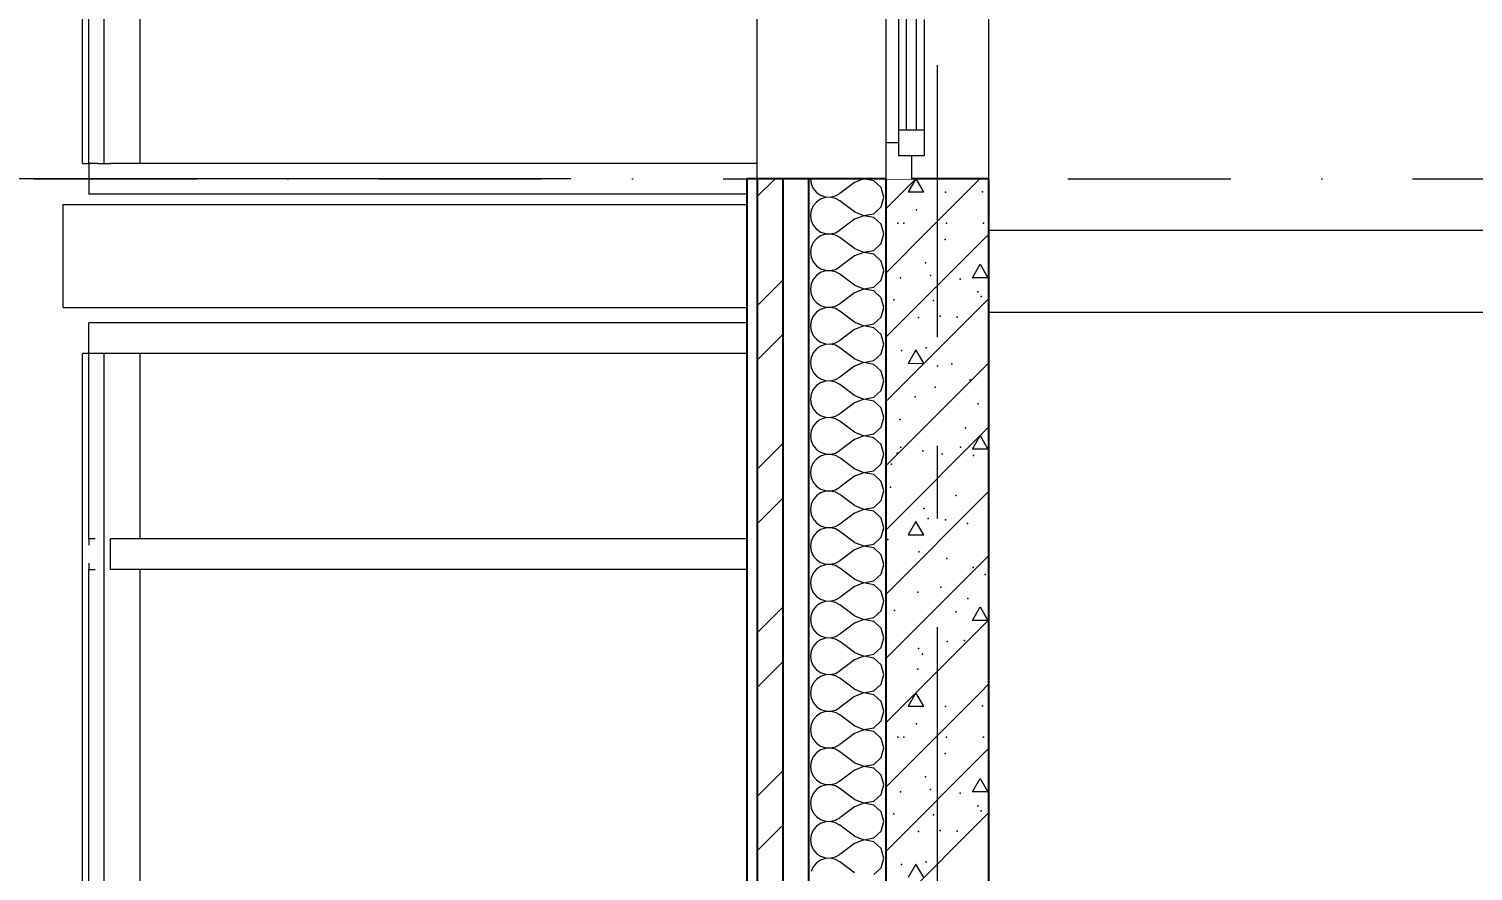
# Model space of a CAD drawing. Header units: millimetres. Extents: x 18162 to 7085488, y 72188 to 247925.
# Drawn here: x 3663562 to 3666371, y 123771 to 125410 of the extents above; entities that cross this region are included whole.
import ezdxf
from ezdxf.enums import TextEntityAlignment as Align

# ---------------------------------------------------------------- set-up
doc = ezdxf.new("R2010")
doc.units = ezdxf.units.MM
doc.header["$MEASUREMENT"] = 0
for name, pattern in [('Dot & Dashed', [670.277762, 317.5, -176.388889, 0, -176.388874]), ('Double Dashed', [1093.611073, 529.166651, -211.666656, 141.111112, -211.666656]), ('Wipeout_Contour', [1000, 0, -1000])]:
    doc.linetypes.add(name, pattern=pattern)
for name, color, linetype in [('Archicad Windows', 7, 'Continuous'), ('Finish - Wall', 7, 'Continuous'), ('Structural - Bearing', 7, 'Continuous'), ('Structural - Grid', 7, 'Continuous')]:
    doc.layers.add(name, color=color, linetype=linetype)
doc.styles.add('GENERATED_STYLE_3', font='', dxfattribs={"width": 0.8})
doc.styles.get('GENERATED_STYLE_3').set_extended_font_data('ISOCPEUR MON')
doc.dimstyles.new('GENERATED_STYLE__7', dxfattribs={"dimtxt": 220.000005, "dimasz": 114, "dimexe": 0.18, "dimexo": 342.629951, "dimgap": 0, "dimtad": 1, "dimdec": 0, "dimzin": 0, "dimdsep": 46, "dimtxsty": 'GENERATED_STYLE_3', "dimblk": 'ARROWHEAD_2', "dimblk1": 'ARROWHEAD_2', "dimblk2": 'ARROWHEAD_2', "dimcen": 0.09, "dimclrd": 13, "dimclre": 13, "dimclrt": 13, "dimadec": 0, "dimazin": 0, "dimtfac": 1, "dimtdec": 4, "dimtmove": 0, "dimatfit": 3, "dimfxl": 1, "dimtolj": 1, "dimtzin": 0, "dimarcsym": 0})
pattern_1 = [(45, (3761974.73, 95118), (-159.09903, 159.09903), []), (45, (3761921.7, 95171.04), (-159.09903, 159.09903), [])]

# ---------------------------------------------------------------- blocks, each defined once
blk = doc.blocks.new('*X874', base_point=(3761974.7, 95118))
at = {"layer": 'Structural - Bearing', "color": 7, "linetype": 'Continuous', "lineweight": 9}
for p, q in [((3665094.2, 125001.5), (3665088, 124993.9)), ((3665102.4, 125007.1), (3665094.2, 125001.5)), ((3665097.5, 125018), (3665102.4, 125014.6)), ((3665102.4, 125014.6), (3665111.7, 125011.5)), ((3665111.7, 125010.2), (3665102.4, 125007.1)), ((3665111.7, 125011.5), (3665121.5, 125011)), ((3665121.5, 125010.7), (3665111.7, 125010.2)), ((3665121.5, 125011), (3665131.1, 125013.2)), ((3665131.1, 125008.5), (3665121.5, 125010.7)), ((3665131.1, 125013.2), (3665139.8, 125018)), ((3665139.8, 125003.7), (3665131.1, 125008.5)), ((3665168.3, 124982.3), (3665139.8, 125003.7)), ((3665220.1, 124992.1), (3665225.5, 125010.9)), ((3665225.5, 125010.9), (3665223.5, 125018)), ((3665084, 124984.9), (3665082.6, 124975.1)), ((3665082.6, 124975.1), (3665084, 124965.4)), ((3665088, 124993.9), (3665084, 124984.9)), ((3665168.3, 124982.3), (3665186.6, 124975.3)), ((3665186.6, 124975), (3665168.3, 124968)), ((3665186.6, 124975.3), (3665205.7, 124978.9)), ((3665205.7, 124971.4), (3665186.6, 124975)), ((3665205.7, 124978.9), (3665220.1, 124992.1)), ((3665084, 124965.4), (3665088, 124956.4)), ((3665088, 124956.4), (3665094.2, 124948.8)), ((3665094.2, 124948.8), (3665102.4, 124943.2)), ((3665131.1, 124941.8), (3665139.8, 124946.6)), ((3665168.3, 124968), (3665139.8, 124946.6)), ((3665220.1, 124958.2), (3665205.7, 124971.4)), ((3665225.5, 124939.4), (3665220.1, 124958.2)), ((3665088, 124922.5), (3665084, 124913.5)), ((3665094.2, 124930.1), (3665088, 124922.5)), ((3665102.4, 124935.7), (3665094.2, 124930.1)), ((3665102.4, 124943.2), (3665111.7, 124940.1)), ((3665111.7, 124938.8), (3665102.4, 124935.7)), ((3665111.7, 124940.1), (3665121.5, 124939.6)), ((3665121.5, 124939.3), (3665111.7, 124938.8)), ((3665121.5, 124939.6), (3665131.1, 124941.8)), ((3665131.1, 124937.1), (3665121.5, 124939.3)), ((3665139.8, 124932.3), (3665131.1, 124937.1)), ((3665168.3, 124910.9), (3665139.8, 124932.3)), ((3665205.7, 124907.5), (3665220.1, 124920.7)), ((3665220.1, 124920.7), (3665225.5, 124939.4)), ((3665084, 124913.5), (3665082.6, 124903.7)), ((3665082.6, 124903.7), (3665084, 124894)), ((3665084, 124894), (3665088, 124884.9)), ((3665168.3, 124896.6), (3665139.8, 124875.1)), ((3665168.3, 124910.9), (3665186.6, 124903.9)), ((3665186.6, 124903.6), (3665168.3, 124896.6)), ((3665186.6, 124903.9), (3665205.7, 124907.5)), ((3665205.7, 124900), (3665186.6, 124903.6)), ((3665220.1, 124886.8), (3665205.7, 124900)), ((3665088, 124884.9), (3665094.2, 124877.4)), ((3665094.2, 124877.4), (3665102.4, 124871.8)), ((3665102.4, 124864.2), (3665094.2, 124858.7)), ((3665102.4, 124871.8), (3665111.7, 124868.6)), ((3665111.7, 124867.4), (3665102.4, 124864.2)), ((3665111.7, 124868.6), (3665121.5, 124868.2)), ((3665121.5, 124867.9), (3665111.7, 124867.4)), ((3665121.5, 124868.2), (3665131.1, 124870.4)), ((3665131.1, 124865.6), (3665121.5, 124867.9)), ((3665131.1, 124870.4), (3665139.8, 124875.1)), ((3665139.8, 124860.9), (3665131.1, 124865.6)), ((3665225.5, 124868), (3665220.1, 124886.8)), ((3665220.1, 124849.2), (3665225.5, 124868)), ((3665084, 124842.1), (3665082.6, 124832.3)), ((3665088, 124851.1), (3665084, 124842.1)), ((3665094.2, 124858.7), (3665088, 124851.1)), ((3665168.3, 124839.4), (3665139.8, 124860.9)), ((3665168.3, 124839.4), (3665186.6, 124832.4)), ((3665186.6, 124832.4), (3665205.7, 124836.1)), ((3665205.7, 124836.1), (3665220.1, 124849.2)), ((3665082.6, 124832.3), (3665084, 124822.5)), ((3665084, 124822.5), (3665088, 124813.5)), ((3665088, 124813.5), (3665094.2, 124805.9)), ((3665094.2, 124805.9), (3665102.4, 124800.3)), ((3665168.3, 124825.1), (3665139.8, 124803.7)), ((3665186.6, 124832.1), (3665168.3, 124825.1)), ((3665205.7, 124828.5), (3665186.6, 124832.1)), ((3665220.1, 124815.4), (3665205.7, 124828.5)), ((3665225.5, 124796.6), (3665220.1, 124815.4)), ((3665088, 124779.6), (3665084, 124770.6)), ((3665094.2, 124787.2), (3665088, 124779.6)), ((3665102.4, 124792.8), (3665094.2, 124787.2)), ((3665102.4, 124800.3), (3665111.7, 124797.2)), ((3665111.7, 124796), (3665102.4, 124792.8)), ((3665111.7, 124797.2), (3665121.5, 124796.7)), ((3665121.5, 124796.4), (3665111.7, 124796)), ((3665121.5, 124796.7), (3665131.1, 124799)), ((3665131.1, 124794.2), (3665121.5, 124796.4)), ((3665131.1, 124799), (3665139.8, 124803.7)), ((3665139.8, 124789.4), (3665131.1, 124794.2)), ((3665168.3, 124768), (3665139.8, 124789.4)), ((3665205.7, 124764.6), (3665220.1, 124777.8)), ((3665220.1, 124777.8), (3665225.5, 124796.6)), ((3665084, 124770.6), (3665082.6, 124760.9)), ((3665082.6, 124760.9), (3665084, 124751.1)), ((3665084, 124751.1), (3665088, 124742.1)), ((3665168.3, 124753.7), (3665139.8, 124732.3)), ((3665168.3, 124768), (3665186.6, 124761)), ((3665186.6, 124760.7), (3665168.3, 124753.7)), ((3665186.6, 124761), (3665205.7, 124764.6)), ((3665205.7, 124757.1), (3665186.6, 124760.7)), ((3665220.1, 124743.9), (3665205.7, 124757.1)), ((3665088, 124742.1), (3665094.2, 124734.5)), ((3665094.2, 124734.5), (3665102.4, 124728.9)), ((3665102.4, 124721.4), (3665094.2, 124715.8)), ((3665102.4, 124728.9), (3665111.7, 124725.8)), ((3665111.7, 124724.5), (3665102.4, 124721.4)), ((3665111.7, 124725.8), (3665121.5, 124725.3)), ((3665121.5, 124725), (3665111.7, 124724.5)), ((3665121.5, 124725.3), (3665131.1, 124727.5)), ((3665131.1, 124722.8), (3665121.5, 124725)), ((3665131.1, 124727.5), (3665139.8, 124732.3)), ((3665139.8, 124718), (3665131.1, 124722.8)), ((3665225.5, 124725.1), (3665220.1, 124743.9)), ((3665220.1, 124706.4), (3665225.5, 124725.1)), ((3665084, 124699.2), (3665082.6, 124689.4)), ((3665088, 124708.2), (3665084, 124699.2)), ((3665094.2, 124715.8), (3665088, 124708.2)), ((3665168.3, 124696.6), (3665139.8, 124718)), ((3665168.3, 124696.6), (3665186.6, 124689.6)), ((3665186.6, 124689.6), (3665205.7, 124693.2)), ((3665205.7, 124693.2), (3665220.1, 124706.4)), ((3665082.6, 124689.4), (3665084, 124679.7)), ((3665084, 124679.7), (3665088, 124670.7)), ((3665088, 124670.7), (3665094.2, 124663.1)), ((3665168.3, 124682.3), (3665139.8, 124660.9)), ((3665186.6, 124689.3), (3665168.3, 124682.3)), ((3665205.7, 124685.7), (3665186.6, 124689.3)), ((3665220.1, 124672.5), (3665205.7, 124685.7)), ((3665225.5, 124653.7), (3665220.1, 124672.5)), ((3665088, 124636.8), (3665084, 124627.8)), ((3665094.2, 124644.4), (3665088, 124636.8)), ((3665094.2, 124663.1), (3665102.4, 124657.5)), ((3665102.4, 124650), (3665094.2, 124644.4)), ((3665102.4, 124657.5), (3665111.7, 124654.3)), ((3665111.7, 124653.1), (3665102.4, 124650)), ((3665111.7, 124654.3), (3665121.5, 124653.9)), ((3665121.5, 124653.6), (3665111.7, 124653.1)), ((3665121.5, 124653.9), (3665131.1, 124656.1)), ((3665131.1, 124651.3), (3665121.5, 124653.6)), ((3665131.1, 124656.1), (3665139.8, 124660.9)), ((3665139.8, 124646.6), (3665131.1, 124651.3)), ((3665168.3, 124625.1), (3665139.8, 124646.6)), ((3665220.1, 124634.9), (3665225.5, 124653.7)), ((3665084, 124627.8), (3665082.6, 124618)), ((3665082.6, 124618), (3665084, 124608.2)), ((3665084, 124608.2), (3665088, 124599.2)), ((3665168.3, 124610.9), (3665139.8, 124589.4)), ((3665168.3, 124625.1), (3665186.6, 124618.2)), ((3665186.6, 124617.9), (3665168.3, 124610.9)), ((3665186.6, 124618.2), (3665205.7, 124621.8)), ((3665205.7, 124614.2), (3665186.6, 124617.9)), ((3665205.7, 124621.8), (3665220.1, 124634.9)), ((3665220.1, 124601.1), (3665205.7, 124614.2)), ((3665088, 124599.2), (3665094.2, 124591.6)), ((3665094.2, 124591.6), (3665102.4, 124586.1)), ((3665102.4, 124586.1), (3665111.7, 124582.9)), ((3665111.7, 124581.7), (3665102.4, 124578.5)), ((3665111.7, 124582.9), (3665121.5, 124582.4)), ((3665121.5, 124582.1), (3665111.7, 124581.7)), ((3665121.5, 124582.4), (3665131.1, 124584.7)), ((3665131.1, 124579.9), (3665121.5, 124582.1)), ((3665131.1, 124584.7), (3665139.8, 124589.4)), ((3665225.5, 124582.3), (3665220.1, 124601.1)), ((3665220.1, 124563.5), (3665225.5, 124582.3)), ((3665084, 124556.3), (3665082.6, 124546.6)), ((3665088, 124565.4), (3665084, 124556.3)), ((3665094.2, 124572.9), (3665088, 124565.4)), ((3665102.4, 124578.5), (3665094.2, 124572.9)), ((3665139.8, 124575.1), (3665131.1, 124579.9)), ((3665168.3, 124553.7), (3665139.8, 124575.1)), ((3665168.3, 124553.7), (3665186.6, 124546.7)), ((3665205.7, 124550.3), (3665220.1, 124563.5)), ((3665082.6, 124546.6), (3665084, 124536.8)), ((3665084, 124536.8), (3665088, 124527.8)), ((3665088, 124527.8), (3665094.2, 124520.2)), ((3665168.3, 124539.4), (3665139.8, 124518)), ((3665186.6, 124546.4), (3665168.3, 124539.4)), ((3665186.6, 124546.7), (3665205.7, 124550.3)), ((3665205.7, 124542.8), (3665186.6, 124546.4)), ((3665220.1, 124529.6), (3665205.7, 124542.8)), ((3665225.5, 124510.9), (3665220.1, 124529.6)), ((3665094.2, 124501.5), (3665088, 124493.9)), ((3665094.2, 124520.2), (3665102.4, 124514.6)), ((3665102.4, 124507.1), (3665094.2, 124501.5)), ((3665102.4, 124514.6), (3665111.7, 124511.5)), ((3665111.7, 124510.2), (3665102.4, 124507.1)), ((3665111.7, 124511.5), (3665121.5, 124511)), ((3665121.5, 124510.7), (3665111.7, 124510.2)), ((3665121.5, 124511), (3665131.1, 124513.2)), ((3665131.1, 124508.5), (3665121.5, 124510.7)), ((3665131.1, 124513.2), (3665139.8, 124518)), ((3665139.8, 124503.7), (3665131.1, 124508.5)), ((3665168.3, 124482.3), (3665139.8, 124503.7)), ((3665220.1, 124492.1), (3665225.5, 124510.9)), ((3665084, 124484.9), (3665082.6, 124475.1)), ((3665082.6, 124475.1), (3665084, 124465.4)), ((3665088, 124493.9), (3665084, 124484.9)), ((3665168.3, 124468), (3665139.8, 124446.6)), ((3665168.3, 124482.3), (3665186.6, 124475.3)), ((3665186.6, 124475), (3665168.3, 124468)), ((3665186.6, 124475.3), (3665205.7, 124478.9)), ((3665205.7, 124471.4), (3665186.6, 124475)), ((3665205.7, 124478.9), (3665220.1, 124492.1)), ((3665220.1, 124458.2), (3665205.7, 124471.4)), ((3665084, 124465.4), (3665088, 124456.4)), ((3665088, 124456.4), (3665094.2, 124448.8)), ((3665094.2, 124448.8), (3665102.4, 124443.2)), ((3665102.4, 124443.2), (3665111.7, 124440.1)), ((3665111.7, 124440.1), (3665121.5, 124439.6)), ((3665121.5, 124439.6), (3665131.1, 124441.8)), ((3665131.1, 124441.8), (3665139.8, 124446.6)), ((3665225.5, 124439.4), (3665220.1, 124458.2)), ((3665084, 124413.5), (3665082.6, 124403.7)), ((3665088, 124422.5), (3665084, 124413.5)), ((3665094.2, 124430.1), (3665088, 124422.5)), ((3665102.4, 124435.7), (3665094.2, 124430.1)), ((3665111.7, 124438.8), (3665102.4, 124435.7)), ((3665121.5, 124439.3), (3665111.7, 124438.8)), ((3665131.1, 124437.1), (3665121.5, 124439.3)), ((3665139.8, 124432.3), (3665131.1, 124437.1)), ((3665168.3, 124410.9), (3665139.8, 124432.3)), ((3665205.7, 124407.5), (3665220.1, 124420.7)), ((3665220.1, 124420.7), (3665225.5, 124439.4)), ((3665082.6, 124403.7), (3665084, 124394)), ((3665084, 124394), (3665088, 124384.9)), ((3665088, 124384.9), (3665094.2, 124377.4)), ((3665168.3, 124396.6), (3665139.8, 124375.1)), ((3665168.3, 124410.9), (3665186.6, 124403.9)), ((3665186.6, 124403.6), (3665168.3, 124396.6)), ((3665186.6, 124403.9), (3665205.7, 124407.5)), ((3665205.7, 124400), (3665186.6, 124403.6)), ((3665220.1, 124386.8), (3665205.7, 124400)), ((3665225.5, 124368), (3665220.1, 124386.8)), ((3665094.2, 124358.7), (3665088, 124351.1)), ((3665094.2, 124377.4), (3665102.4, 124371.8)), ((3665102.4, 124364.2), (3665094.2, 124358.7)), ((3665102.4, 124371.8), (3665111.7, 124368.6)), ((3665111.7, 124367.4), (3665102.4, 124364.2)), ((3665111.7, 124368.6), (3665121.5, 124368.2)), ((3665121.5, 124367.9), (3665111.7, 124367.4)), ((3665121.5, 124368.2), (3665131.1, 124370.4)), ((3665131.1, 124365.6), (3665121.5, 124367.9)), ((3665131.1, 124370.4), (3665139.8, 124375.1)), ((3665139.8, 124360.9), (3665131.1, 124365.6)), ((3665168.3, 124339.4), (3665139.8, 124360.9)), ((3665220.1, 124349.2), (3665225.5, 124368)), ((3665084, 124342.1), (3665082.6, 124332.3)), ((3665082.6, 124332.3), (3665084, 124322.5)), ((3665088, 124351.1), (3665084, 124342.1)), ((3665168.3, 124339.4), (3665186.6, 124332.4)), ((3665186.6, 124332.1), (3665168.3, 124325.1)), ((3665186.6, 124332.4), (3665205.7, 124336.1)), ((3665205.7, 124328.5), (3665186.6, 124332.1)), ((3665205.7, 124336.1), (3665220.1, 124349.2)), ((3665220.1, 124315.4), (3665205.7, 124328.5)), ((3665084, 124322.5), (3665088, 124313.5)), ((3665088, 124313.5), (3665094.2, 124305.9)), ((3665094.2, 124305.9), (3665102.4, 124300.3)), ((3665102.4, 124300.3), (3665111.7, 124297.2)), ((3665131.1, 124299), (3665139.8, 124303.7)), ((3665168.3, 124325.1), (3665139.8, 124303.7)), ((3665225.5, 124296.6), (3665220.1, 124315.4)), ((3665088, 124279.6), (3665084, 124270.6)), ((3665094.2, 124287.2), (3665088, 124279.6)), ((3665102.4, 124292.8), (3665094.2, 124287.2)), ((3665111.7, 124296), (3665102.4, 124292.8)), ((3665111.7, 124297.2), (3665121.5, 124296.7)), ((3665121.5, 124296.4), (3665111.7, 124296)), ((3665121.5, 124296.7), (3665131.1, 124299)), ((3665131.1, 124294.2), (3665121.5, 124296.4)), ((3665139.8, 124289.4), (3665131.1, 124294.2)), ((3665168.3, 124268), (3665139.8, 124289.4)), ((3665205.7, 124264.6), (3665220.1, 124277.8)), ((3665220.1, 124277.8), (3665225.5, 124296.6)), ((3665084, 124270.6), (3665082.6, 124260.9)), ((3665082.6, 124260.9), (3665084, 124251.1)), ((3665084, 124251.1), (3665088, 124242.1)), ((3665168.3, 124253.7), (3665139.8, 124232.3)), ((3665168.3, 124268), (3665186.6, 124261)), ((3665186.6, 124260.7), (3665168.3, 124253.7)), ((3665186.6, 124261), (3665205.7, 124264.6)), ((3665205.7, 124257.1), (3665186.6, 124260.7)), ((3665220.1, 124243.9), (3665205.7, 124257.1)), ((3665225.5, 124225.1), (3665220.1, 124243.9)), ((3665088, 124242.1), (3665094.2, 124234.5)), ((3665094.2, 124215.8), (3665088, 124208.2)), ((3665094.2, 124234.5), (3665102.4, 124228.9)), ((3665102.4, 124221.4), (3665094.2, 124215.8)), ((3665102.4, 124228.9), (3665111.7, 124225.8)), ((3665111.7, 124224.5), (3665102.4, 124221.4)), ((3665111.7, 124225.8), (3665121.5, 124225.3)), ((3665121.5, 124225), (3665111.7, 124224.5)), ((3665121.5, 124225.3), (3665131.1, 124227.5)), ((3665131.1, 124222.8), (3665121.5, 124225)), ((3665131.1, 124227.5), (3665139.8, 124232.3)), ((3665139.8, 124218), (3665131.1, 124222.8)), ((3665168.3, 124196.6), (3665139.8, 124218)), ((3665220.1, 124206.4), (3665225.5, 124225.1)), ((3665084, 124199.2), (3665082.6, 124189.4)), ((3665082.6, 124189.4), (3665084, 124179.7)), ((3665088, 124208.2), (3665084, 124199.2)), ((3665168.3, 124196.6), (3665186.6, 124189.6)), ((3665186.6, 124189.3), (3665168.3, 124182.3)), ((3665186.6, 124189.6), (3665205.7, 124193.2)), ((3665205.7, 124185.7), (3665186.6, 124189.3)), ((3665205.7, 124193.2), (3665220.1, 124206.4)), ((3665084, 124179.7), (3665088, 124170.7)), ((3665088, 124170.7), (3665094.2, 124163.1)), ((3665094.2, 124163.1), (3665102.4, 124157.5)), ((3665131.1, 124156.1), (3665139.8, 124160.9)), ((3665168.3, 124182.3), (3665139.8, 124160.9)), ((3665220.1, 124172.5), (3665205.7, 124185.7)), ((3665225.5, 124153.7), (3665220.1, 124172.5)), ((3665088, 124136.8), (3665084, 124127.8)), ((3665094.2, 124144.4), (3665088, 124136.8)), ((3665102.4, 124150), (3665094.2, 124144.4)), ((3665102.4, 124157.5), (3665111.7, 124154.3)), ((3665111.7, 124153.1), (3665102.4, 124150)), ((3665111.7, 124154.3), (3665121.5, 124153.9)), ((3665121.5, 124153.6), (3665111.7, 124153.1)), ((3665121.5, 124153.9), (3665131.1, 124156.1)), ((3665131.1, 124151.3), (3665121.5, 124153.6)), ((3665139.8, 124146.6), (3665131.1, 124151.3)), ((3665168.3, 124125.1), (3665139.8, 124146.6)), ((3665205.7, 124121.8), (3665220.1, 124134.9)), ((3665220.1, 124134.9), (3665225.5, 124153.7)), ((3665084, 124127.8), (3665082.6, 124118)), ((3665082.6, 124118), (3665084, 124108.2)), ((3665084, 124108.2), (3665088, 124099.2)), ((3665168.3, 124110.9), (3665139.8, 124089.4)), ((3665168.3, 124125.1), (3665186.6, 124118.2)), ((3665186.6, 124117.9), (3665168.3, 124110.9)), ((3665186.6, 124118.2), (3665205.7, 124121.8)), ((3665205.7, 124114.2), (3665186.6, 124117.9)), ((3665220.1, 124101.1), (3665205.7, 124114.2)), ((3665088, 124099.2), (3665094.2, 124091.6)), ((3665094.2, 124091.6), (3665102.4, 124086.1)), ((3665102.4, 124078.5), (3665094.2, 124072.9)), ((3665102.4, 124086.1), (3665111.7, 124082.9)), ((3665111.7, 124081.7), (3665102.4, 124078.5)), ((3665111.7, 124082.9), (3665121.5, 124082.4)), ((3665121.5, 124082.1), (3665111.7, 124081.7)), ((3665121.5, 124082.4), (3665131.1, 124084.7)), ((3665131.1, 124079.9), (3665121.5, 124082.1)), ((3665131.1, 124084.7), (3665139.8, 124089.4)), ((3665139.8, 124075.1), (3665131.1, 124079.9)), ((3665168.3, 124053.7), (3665139.8, 124075.1)), ((3665225.5, 124082.3), (3665220.1, 124101.1)), ((3665220.1, 124063.5), (3665225.5, 124082.3)), ((3665084, 124056.3), (3665082.6, 124046.6)), ((3665082.6, 124046.6), (3665084, 124036.8)), ((3665088, 124065.4), (3665084, 124056.3)), ((3665094.2, 124072.9), (3665088, 124065.4)), ((3665168.3, 124053.7), (3665186.6, 124046.7)), ((3665186.6, 124046.7), (3665205.7, 124050.3)), ((3665205.7, 124050.3), (3665220.1, 124063.5)), ((3665084, 124036.8), (3665088, 124027.8)), ((3665088, 124027.8), (3665094.2, 124020.2)), ((3665094.2, 124020.2), (3665102.4, 124014.6)), ((3665168.3, 124039.4), (3665139.8, 124018)), ((3665186.6, 124046.4), (3665168.3, 124039.4)), ((3665205.7, 124042.8), (3665186.6, 124046.4)), ((3665220.1, 124029.6), (3665205.7, 124042.8)), ((3665225.5, 124010.9), (3665220.1, 124029.6)), ((3665088, 123993.9), (3665084, 123984.9)), ((3665094.2, 124001.5), (3665088, 123993.9)), ((3665102.4, 124007.1), (3665094.2, 124001.5)), ((3665102.4, 124014.6), (3665111.7, 124011.5)), ((3665111.7, 124010.2), (3665102.4, 124007.1)), ((3665111.7, 124011.5), (3665121.5, 124011)), ((3665121.5, 124010.7), (3665111.7, 124010.2)), ((3665121.5, 124011), (3665131.1, 124013.2)), ((3665131.1, 124008.5), (3665121.5, 124010.7)), ((3665131.1, 124013.2), (3665139.8, 124018)), ((3665139.8, 124003.7), (3665131.1, 124008.5)), ((3665168.3, 123982.3), (3665139.8, 124003.7)), ((3665205.7, 123978.9), (3665220.1, 123992.1)), ((3665220.1, 123992.1), (3665225.5, 124010.9)), ((3665084, 123984.9), (3665082.6, 123975.1)), ((3665082.6, 123975.1), (3665084, 123965.4)), ((3665084, 123965.4), (3665088, 123956.4)), ((3665168.3, 123968), (3665139.8, 123946.6)), ((3665168.3, 123982.3), (3665186.6, 123975.3)), ((3665186.6, 123975), (3665168.3, 123968)), ((3665186.6, 123975.3), (3665205.7, 123978.9)), ((3665205.7, 123971.4), (3665186.6, 123975)), ((3665220.1, 123958.2), (3665205.7, 123971.4)), ((3665088, 123956.4), (3665094.2, 123948.8)), ((3665094.2, 123948.8), (3665102.4, 123943.2)), ((3665102.4, 123935.7), (3665094.2, 123930.1)), ((3665102.4, 123943.2), (3665111.7, 123940.1)), ((3665111.7, 123938.8), (3665102.4, 123935.7)), ((3665111.7, 123940.1), (3665121.5, 123939.6)), ((3665121.5, 123939.3), (3665111.7, 123938.8)), ((3665121.5, 123939.6), (3665131.1, 123941.8)), ((3665131.1, 123937.1), (3665121.5, 123939.3)), ((3665131.1, 123941.8), (3665139.8, 123946.6)), ((3665139.8, 123932.3), (3665131.1, 123937.1)), ((3665225.5, 123939.4), (3665220.1, 123958.2)), ((3665220.1, 123920.7), (3665225.5, 123939.4)), ((3665084, 123913.5), (3665082.6, 123903.7)), ((3665088, 123922.5), (3665084, 123913.5)), ((3665094.2, 123930.1), (3665088, 123922.5)), ((3665168.3, 123910.9), (3665139.8, 123932.3)), ((3665168.3, 123910.9), (3665186.6, 123903.9)), ((3665186.6, 123903.9), (3665205.7, 123907.5)), ((3665205.7, 123907.5), (3665220.1, 123920.7)), ((3665082.6, 123903.7), (3665084, 123894)), ((3665084, 123894), (3665088, 123884.9)), ((3665088, 123884.9), (3665094.2, 123877.4)), ((3665168.3, 123896.6), (3665139.8, 123875.1)), ((3665186.6, 123903.6), (3665168.3, 123896.6)), ((3665205.7, 123900), (3665186.6, 123903.6)), ((3665220.1, 123886.8), (3665205.7, 123900)), ((3665225.5, 123868), (3665220.1, 123886.8)), ((3665088, 123851.1), (3665084, 123842.1)), ((3665094.2, 123858.7), (3665088, 123851.1)), ((3665094.2, 123877.4), (3665102.4, 123871.8)), ((3665102.4, 123864.2), (3665094.2, 123858.7)), ((3665102.4, 123871.8), (3665111.7, 123868.6)), ((3665111.7, 123867.4), (3665102.4, 123864.2)), ((3665111.7, 123868.6), (3665121.5, 123868.2)), ((3665121.5, 123867.9), (3665111.7, 123867.4)), ((3665121.5, 123868.2), (3665131.1, 123870.4)), ((3665131.1, 123865.6), (3665121.5, 123867.9)), ((3665131.1, 123870.4), (3665139.8, 123875.1)), ((3665139.8, 123860.9), (3665131.1, 123865.6)), ((3665168.3, 123839.4), (3665139.8, 123860.9)), ((3665220.1, 123849.2), (3665225.5, 123868)), ((3665084, 123842.1), (3665082.6, 123832.3)), ((3665082.6, 123832.3), (3665084, 123822.5)), ((3665084, 123822.5), (3665088, 123813.5)), ((3665168.3, 123825.1), (3665139.8, 123803.7)), ((3665168.3, 123839.4), (3665186.6, 123832.4)), ((3665186.6, 123832.1), (3665168.3, 123825.1)), ((3665186.6, 123832.4), (3665205.7, 123836.1)), ((3665205.7, 123828.5), (3665186.6, 123832.1)), ((3665205.7, 123836.1), (3665220.1, 123849.2)), ((3665220.1, 123815.4), (3665205.7, 123828.5)), ((3665088, 123813.5), (3665094.2, 123805.9)), ((3665094.2, 123805.9), (3665102.4, 123800.3)), ((3665102.4, 123800.3), (3665111.7, 123797.2)), ((3665111.7, 123796), (3665102.4, 123792.8)), ((3665111.7, 123797.2), (3665121.5, 123796.7)), ((3665121.5, 123796.4), (3665111.7, 123796)), ((3665121.5, 123796.7), (3665131.1, 123799)), ((3665131.1, 123794.2), (3665121.5, 123796.4)), ((3665131.1, 123799), (3665139.8, 123803.7)), ((3665139.8, 123789.4), (3665131.1, 123794.2)), ((3665225.5, 123796.6), (3665220.1, 123815.4)), ((3665220.1, 123777.8), (3665225.5, 123796.6)), ((3665088, 123779.6), (3665084, 123770.6)), ((3665094.2, 123787.2), (3665088, 123779.6)), ((3665102.4, 123792.8), (3665094.2, 123787.2)), ((3665168.3, 123768), (3665139.8, 123789.4)), ((3665205.7, 123764.6), (3665220.1, 123777.8))]:
    blk.add_line(p, q, dxfattribs=at)
blk = doc.blocks.new('*X876', base_point=(3761974.7, 95118))
at = {"layer": 'Structural - Bearing', "color": 7, "linetype": 'Continuous', "lineweight": 9}
for p, q in [((3665229.1, 124934.8), (3665312.3, 125018)), ((3665229.1, 124809.8), (3665429.1, 125009.8)), ((3665397.6, 124925.8), (3665412.8, 124951.8)), ((3665412.8, 124951.8), (3665427.7, 124925.8)), ((3665427.7, 124925.8), (3665397.6, 124925.8)), ((3665229.1, 124684.8), (3665429.1, 124884.8)), ((3665287.8, 124785.2), (3665272.9, 124759.1)), ((3665302.9, 124759.2), (3665287.8, 124785.2)), ((3665229.1, 124559.8), (3665429.1, 124759.8)), ((3665272.9, 124759.1), (3665302.9, 124759.2)), ((3665229.1, 124434.8), (3665429.1, 124634.8)), ((3665397.6, 124592.5), (3665412.8, 124618.5)), ((3665412.8, 124618.5), (3665427.7, 124592.5)), ((3665427.7, 124592.5), (3665397.6, 124592.5)), ((3665229.1, 124309.8), (3665429.1, 124509.8)), ((3665287.8, 124451.8), (3665272.9, 124425.8)), ((3665302.9, 124425.8), (3665287.8, 124451.8)), ((3665272.9, 124425.8), (3665302.9, 124425.8)), ((3665229.1, 124184.8), (3665429.1, 124384.8)), ((3665397.6, 124259.2), (3665412.8, 124285.2)), ((3665412.8, 124285.2), (3665427.7, 124259.1)), ((3665287.8, 124118.5), (3665429.1, 124259.8)), ((3665427.7, 124259.1), (3665397.6, 124259.2)), ((3665412.8, 124118.5), (3665429.1, 124134.8)), ((3665229.1, 123934.8), (3665412.8, 124118.5)), ((3665229.1, 124059.8), (3665287.8, 124118.5)), ((3665287.8, 124118.5), (3665272.9, 124092.4)), ((3665302.9, 124092.5), (3665287.8, 124118.5)), ((3665272.9, 124092.4), (3665302.9, 124092.5)), ((3665229.1, 123809.8), (3665429.1, 124009.8)), ((3665397.6, 123925.8), (3665412.8, 123951.8)), ((3665412.8, 123951.8), (3665427.7, 123925.8)), ((3665427.7, 123925.8), (3665397.6, 123925.8)), ((3665229.1, 123684.8), (3665429.1, 123884.8)), ((3665287.8, 123785.1), (3665272.9, 123759.1)), ((3665302.9, 123759.1), (3665287.8, 123785.1))]:
    blk.add_line(p, q, dxfattribs=at)
for p in [(3665344.5, 125000.2), (3665306.1, 124954.8), (3665257.8, 124925.8), (3665315.8, 124930.1), (3665374.1, 124922.8), (3665408, 124898.1), (3665244.8, 124882.8), (3665322.1, 124881.2), (3665414.8, 124888.9), (3665229.4, 124844.1), (3665293, 124848.2), (3665335.1, 124850.7), (3665367.7, 124849.1), (3665367.7, 124849.1), (3665259.9, 124784.2), (3665307.6, 124789.3), (3665329.5, 124754.5), (3665357.8, 124758.4), (3665428.6, 124769), (3665393.3, 124727.3), (3665286.5, 124694.2), (3665325.2, 124713), (3665409.1, 124680.1), (3665256.8, 124650), (3665383.9, 124634), (3665251, 124584.5), (3665258.7, 124595.9), (3665300.9, 124588.7), (3665339.1, 124583), (3665374.6, 124595.9), (3665240.2, 124562.9), (3665399.7, 124579.9), (3665238.5, 124518), (3665365.1, 124501.9), (3665303.1, 124476.9), (3665311.4, 124457.1), (3665345.3, 124454.7), (3665388.3, 124447.7), (3665233.1, 124416.5), (3665293.2, 124392.5), (3665348, 124379.6), (3665399.4, 124362), (3665422.5, 124348.1), (3665291.4, 124314.2), (3665336.2, 124323.8), (3665388.5, 124301.7), (3665246.4, 124278.5), (3665365.4, 124275.5), (3665348.5, 124217.8), (3665382.4, 124219.8), (3665292.7, 124204.4), (3665300.5, 124193.6), (3665291.2, 124164.2), (3665345, 124091.9), (3665417.2, 124093.1), (3665289, 124057.8), (3665252.3, 124031.7), (3665264.4, 124031.9), (3665347.1, 124031.7), (3665419.2, 124031.7), (3665344.5, 124000.1), (3665306.1, 123954.8), (3665257.8, 123925.8), (3665315.8, 123930.1), (3665374.1, 123922.8), (3665244.8, 123882.7), (3665322.1, 123881.2), (3665408, 123898.1), (3665414.8, 123888.9), (3665335.1, 123850.7), (3665229.4, 123844.1), (3665293, 123848.2), (3665367.7, 123849.1), (3665367.7, 123849.1), (3665259.9, 123784.2), (3665307.6, 123789.3)]:
    blk.add_point(p, dxfattribs=at)
blk = doc.blocks.new('*X887', base_point=(3761974.7, 95118))
at = {"layer": 'Structural - Bearing', "color": 7, "linetype": 'Continuous', "lineweight": 9}
for p, q in [((3665082.6, 125118), (3665084, 125108.2)), ((3665186.6, 125117.9), (3665168.3, 125110.9)), ((3665205.7, 125114.2), (3665186.6, 125117.9)), ((3665220.1, 125101.1), (3665205.7, 125114.2)), ((3665084, 125108.2), (3665088, 125099.2)), ((3665088, 125099.2), (3665094.2, 125091.6)), ((3665094.2, 125091.6), (3665102.4, 125086.1)), ((3665102.4, 125086.1), (3665111.7, 125082.9)), ((3665131.1, 125084.7), (3665139.8, 125089.4)), ((3665168.3, 125110.9), (3665139.8, 125089.4)), ((3665225.5, 125082.3), (3665220.1, 125101.1)), ((3665088, 125065.4), (3665084, 125056.3)), ((3665094.2, 125072.9), (3665088, 125065.4)), ((3665102.4, 125078.5), (3665094.2, 125072.9)), ((3665111.7, 125081.7), (3665102.4, 125078.5)), ((3665111.7, 125082.9), (3665121.5, 125082.4)), ((3665121.5, 125082.1), (3665111.7, 125081.7)), ((3665121.5, 125082.4), (3665131.1, 125084.7)), ((3665131.1, 125079.9), (3665121.5, 125082.1)), ((3665139.8, 125075.1), (3665131.1, 125079.9)), ((3665168.3, 125053.7), (3665139.8, 125075.1)), ((3665205.7, 125050.3), (3665220.1, 125063.5)), ((3665220.1, 125063.5), (3665225.5, 125082.3)), ((3665084, 125056.3), (3665082.6, 125046.6)), ((3665082.6, 125046.6), (3665084, 125036.8)), ((3665084, 125036.8), (3665088, 125027.8)), ((3665168.3, 125039.4), (3665139.8, 125018)), ((3665168.3, 125053.7), (3665186.6, 125046.7)), ((3665186.6, 125046.4), (3665168.3, 125039.4)), ((3665186.6, 125046.7), (3665205.7, 125050.3)), ((3665205.7, 125042.8), (3665186.6, 125046.4)), ((3665220.1, 125029.6), (3665205.7, 125042.8)), ((3665223.5, 125018), (3665220.1, 125029.6)), ((3665088, 125027.8), (3665094.2, 125020.2)), ((3665094.2, 125020.2), (3665097.5, 125018))]:
    blk.add_line(p, q, dxfattribs=at)
blk = doc.blocks.new('*X890', base_point=(3761974.7, 95118))
at = {"layer": 'Structural - Bearing', "color": 7, "linetype": 'Continuous', "lineweight": 9}
for p, q in [((3665229.1, 125059.8), (3665287.3, 125118)), ((3665287.5, 125118), (3665272.9, 125092.5)), ((3665302.9, 125092.5), (3665288.1, 125118)), ((3665312.3, 125018), (3665412.3, 125118)), ((3665272.9, 125092.5), (3665302.9, 125092.5))]:
    blk.add_line(p, q, dxfattribs=at)
for p in [(3665345, 125091.9), (3665417.2, 125093.1), (3665289, 125057.8), (3665252.3, 125031.7), (3665264.4, 125031.9), (3665347.1, 125031.7), (3665419.2, 125031.7)]:
    blk.add_point(p, dxfattribs=at)
blk = doc.blocks.new('Standard grid marker[358]_3', base_point=(3665329.1, 147118))
at = {"layer": 'Structural - Grid', "color": 13, "linetype": 'Double Dashed', "lineweight": 13}
blk.add_line((3665329.1, 146118), (3665329.1, 88118), dxfattribs=at)
at = {"layer": 'Structural - Grid', "color": 13, "lineweight": 13, "style": 'GENERATED_STYLE_3'}
blk.add_attdef('AC_MarkerText_1', text='', height=250, rotation=360, dxfattribs=at).set_placement((3665329.1, 86943), align=Align.TOP_CENTER)
blk = doc.blocks.new('*D1221', base_point=(3761974.7, 95118))
at = {"color": 12, "linetype": 'Continuous', "lineweight": 35}
for p, q in [((3661904.5, 125161.3), (3662054.5, 125074.7)), ((3661904.5, 123661.3), (3662054.5, 123574.7))]:
    blk.add_line(p, q, dxfattribs=at)
at = {"color": 13, "linetype": 'Continuous', "lineweight": 13}
for p, q in [((3664616.4, 125118), (3661867, 125118)), ((3661979.5, 123618), (3661979.5, 125118)), ((3665086.4, 123618), (3661867, 123618))]:
    blk.add_line(p, q, dxfattribs=at)
at = {"color": 13, "lineweight": 13, "insert": (3662043.3, 124108.9), "char_height": 220, "attachment_point": 7, "rotation": 90, "style": 'GENERATED_STYLE_3'}
blk.add_mtext('\\A1;{\\pql;\\fISOCPEUR MON|b0|i0|c0|p0;\\W0.800000;1,500}', dxfattribs=at)
blk = doc.blocks.new('ARROWHEAD_2')
at = {"color": 0, "linetype": 'Continuous', "lineweight": 0}
for p, q in [((-0.378, -0.655), (0.378, 0.655)), ((0, 0), (-1, 0))]:
    blk.add_line(p, q, dxfattribs=at)
blk = doc.blocks.new('*D1222', base_point=(3761974.7, 95118))
at = {"color": 12, "linetype": 'Continuous', "lineweight": 35}
for p, q in [((3661904.5, 125961.3), (3662054.5, 125874.7)), ((3661904.5, 125161.3), (3662054.5, 125074.7))]:
    blk.add_line(p, q, dxfattribs=at)
at = {"color": 13, "linetype": 'Continuous', "lineweight": 13}
for p, q in [((3664636.4, 125918), (3661867, 125918)), ((3661979.5, 125118), (3661979.5, 125918)), ((3664616.4, 125118), (3661867, 125118))]:
    blk.add_line(p, q, dxfattribs=at)
at = {"color": 13, "lineweight": 13, "insert": (3661999.4, 125333.6), "char_height": 220, "attachment_point": 7, "rotation": 90, "style": 'GENERATED_STYLE_3'}
blk.add_mtext('\\A1;{\\pql;\\fISOCPEUR MON|b0|i0|c0|p0;\\W0.800000;800}', dxfattribs=at)
blk = doc.blocks.new('*D1241', base_point=(3761974.7, 95118))
at = {"color": 12, "linetype": 'Continuous', "lineweight": 35}
for p, q in [((3661304.2, 133911.3), (3661454.2, 133824.7)), ((3661304.2, 101111.3), (3661454.2, 101024.7))]:
    blk.add_line(p, q, dxfattribs=at)
at = {"color": 13, "linetype": 'Continuous', "lineweight": 13}
for p, q in [((3664516.7, 133868), (3661266.7, 133868)), ((3661379.2, 101068), (3661379.2, 133868)), ((3664436.4, 101068), (3661266.7, 101068))]:
    blk.add_line(p, q, dxfattribs=at)
at = {"color": 13, "lineweight": 13, "char_height": 220, "attachment_point": 7, "rotation": 90, "style": 'GENERATED_STYLE_3'}
for s, insert in [('\\A1;{\\pql;\\fISOCPEUR MON|b0|i0|c0|p0;\\W0.800000;200}', (3661399, 133455.8)), ('\\A1;{\\pql;\\fISOCPEUR MON|b0|i0|c0|p0;\\W0.800000;32,800}', (3661443, 116945.5))]:
    blk.add_mtext(s, dxfattribs=dict(at, insert=insert))
blk = doc.blocks.new('*D1248', base_point=(3761974.7, 95118))
at = {"color": 13, "linetype": 'Continuous', "lineweight": 13}
for p, q in [((3660779.6, 145568), (3660779.6, 145641.4)), ((3664636.4, 145568), (3660667.1, 145568)), ((3660779.6, 90368), (3660779.6, 145568)), ((3664786.4, 90368), (3660667.1, 90368)), ((3660779.6, 90294.7), (3660779.6, 90368))]:
    blk.add_line(p, q, dxfattribs=at)
at = {"color": 12, "linetype": 'Continuous', "lineweight": 35}
for p, q in [((3660854.6, 145524.7), (3660704.6, 145611.3)), ((3660704.6, 90411.3), (3660854.6, 90324.7))]:
    blk.add_line(p, q, dxfattribs=at)
at = {"color": 13, "lineweight": 13, "insert": (3660843.4, 117629.9), "char_height": 220, "attachment_point": 7, "rotation": 90, "style": 'GENERATED_STYLE_3'}
blk.add_mtext('\\A1;{\\pql;\\fISOCPEUR MON|b0|i0|c0|p0;\\W0.800000;55,200}', dxfattribs=at)

msp = doc.modelspace()

# ---------------------------------------------------------------- hatches: boundary and pattern name
at = {"layer": 'Structural - Bearing', "linetype": 'Continuous', "lineweight": 9}
h = msp.add_hatch(dxfattribs=at)
h.set_pattern_fill('Gypsum_0003', style=0, pattern_type=2)
h.set_pattern_definition([(0, (3761974.73, 95118.01), (0, 75), [0, -75])])
h.paths.add_polyline_path([(3664959.1, 125118), (3664959.1, 122918), (3664979.1, 122918), (3664979.1, 125118)])
h = msp.add_hatch(dxfattribs=at)
h.set_pattern_fill('Steel_0003', style=0, pattern_type=2)
h.set_pattern_definition(pattern_1)
h.paths.add_polyline_path([(3664979.1, 125018), (3665029.1, 125018), (3665029.1, 125118), (3664979.1, 125118)])
h = msp.add_hatch(dxfattribs=at)
h.set_pattern_fill('Steel_0003', style=0, pattern_type=2)
h.set_pattern_definition(pattern_1)
h.paths.add_polyline_path([(3664979.1, 125018), (3664979.1, 122918), (3665029.1, 122918), (3665029.1, 125018)])

# ---------------------------------------------------------------- linework, layer by layer
at = {"layer": 'Archicad Windows', "color": 7, "linetype": 'Continuous', "lineweight": 9}
for p, q in [((3664979.1, 125118), (3664979.1, 125918)), ((3665429.1, 125918), (3665429.1, 125118)), ((3665254.1, 125823), (3665254.1, 125251)), ((3665304.1, 125427.7), (3665304.1, 125372.9)), ((3665304.1, 125372.9), (3665304.1, 125338.7)), ((3665304.1, 125338.7), (3665304.1, 125283.9)), ((3665304.1, 125283.9), (3665304.1, 125249.6))]:
    msp.add_line(p, q, dxfattribs=at)
at = {"layer": 'Finish - Wall', "color": 7, "linetype": 'Continuous', "lineweight": 9}
for p, q in [((3663666.6, 125148), (3663666.6, 126258)), ((3663709.1, 125148), (3663709.1, 126258)), ((3663679.1, 125148), (3663679.1, 126228)), ((3663779.1, 125148), (3663779.1, 126228)), ((3663666.6, 125148), (3663679.1, 125148)), ((3663696.6, 125148), (3663679.1, 125148)), ((3663679.1, 125148), (3663679.1, 125088)), ((3663696.6, 125148), (3663709.1, 125148)), ((3663709.1, 125148), (3663721.5, 125148)), ((3664979.1, 125148), (3663721.5, 125148)), ((3664959.1, 125088), (3663679.1, 125088)), ((3664959.1, 124838), (3663679.1, 124838)), ((3663679.1, 124778), (3663679.1, 124838)), ((3663679.1, 124778), (3663666.6, 124778)), ((3663666.6, 124388), (3663666.6, 124778)), ((3663696.6, 124778), (3663679.1, 124778)), ((3663679.1, 124418), (3663679.1, 124778)), ((3663709.1, 124778), (3663696.6, 124778)), ((3663721.5, 124778), (3663709.1, 124778)), ((3663709.1, 124388), (3663709.1, 124778)), ((3664959.1, 124778), (3663721.5, 124778)), ((3663779.1, 124418), (3663779.1, 124778)), ((3663691.6, 124418), (3663679.1, 124418)), ((3663679.1, 124418), (3663679.1, 124405.4)), ((3663721.5, 124358), (3663721.5, 124418)), ((3664959.1, 124418), (3663721.5, 124418)), ((3663666.6, 123258), (3663666.6, 124388)), ((3663709.1, 123258), (3663709.1, 124388)), ((3663679.1, 124370.6), (3663679.1, 124358)), ((3663679.1, 124358), (3663691.6, 124358)), ((3663679.1, 123288), (3663679.1, 124358)), ((3664959.1, 124358), (3663721.5, 124358)), ((3663779.1, 123288), (3663779.1, 124358))]:
    msp.add_line(p, q, dxfattribs=at)
at = {"layer": 'Structural - Bearing', "color": 7, "linetype": 'Continuous', "lineweight": 25}
for p, q in [((3664959.1, 125118), (3664959.1, 122918)), ((3664979.1, 125118), (3664959.1, 125118)), ((3665029.1, 125118), (3665029.1, 125018)), ((3665079.1, 125118), (3665079.1, 125018)), ((3665229.1, 125118), (3665229.1, 125018)), ((3665429.1, 125118), (3665429.1, 125018)), ((3665029.1, 125018), (3665029.1, 122918)), ((3665079.1, 125018), (3665079.1, 122918)), ((3665229.1, 125018), (3665229.1, 122918)), ((3665429.1, 125018), (3665429.1, 123618))]:
    msp.add_line(p, q, dxfattribs=at)
at = {"layer": 'Structural - Bearing', "color": 7, "linetype": 'Continuous', "lineweight": 9}
for p, q in [((3663629.1, 125068), (3664959.1, 125068)), ((3663629.1, 124868), (3663629.1, 125068)), ((3665429.1, 125018), (3667329.1, 125018)), ((3663629.1, 124868), (3664959.1, 124868)), ((3667009.1, 124858), (3665429.1, 124858))]:
    msp.add_line(p, q, dxfattribs=at)
at = {"layer": 'Structural - Bearing', "color": 7, "linetype": 'Continuous', "lineweight": 25, "flags": 128}
for points in [[(3665429.1, 125118), (3665279.1, 125118), (3665229.1, 125118), (3665079.1, 125118), (3665029.1, 125118), (3664979.1, 125118)], [(3664979.1, 125118), (3664979.1, 125018), (3664979.1, 122918)]]:
    msp.add_lwpolyline(points, dxfattribs=at)

# ---------------------------------------------------------------- block references
at = {"layer": 'Structural - Bearing', "lineweight": 0}
for name in ['*X887', '*X890', '*X874', '*X876']:
    msp.add_blockref(name, (3761974.7, 95118), dxfattribs=at)

# ---------------------------------------------------------------- dimensions: what is measured, and where the dimension line sits
at = {"color": 13, "linetype": 'Continuous', "lineweight": 13}
for base, p1, p2, picture, middle in [((3660779.6, 145568), (3665129.1, 90368), (3664979.1, 145568), '*D1248', (3660625.6, 118082.1)), ((3661379.2, 133868), (3664779.1, 101068), (3664859.3, 133868), '*D1241', (3661225.2, 117397.7)), ((3661979.5, 125918), (3664959.1, 125118), (3664979.1, 125918), '*D1222', (3661825.5, 125584.7))]:
    dim = msp.add_linear_dim(base=base, p1=p1, p2=p2, angle=90, dimstyle='GENERATED_STYLE__7', dxfattribs=at)
    dim.commit()
    dim.dimension.update_dxf_attribs({"geometry": picture, "text_midpoint": middle, "dimtype": 160, "text_rotation": 90})

# ---------------------------------------------------------------- wipeouts: each hides what was drawn before it
at = {"color": 254, "linetype": 'Wipeout_Contour', "lineweight": 0, "ltscale": 14669665.34760596}
msp.add_wipeout([(3665254.1, 125213), (3665254.1, 125163), (3665304.1, 125163), (3665304.1, 125213)], dxfattribs=at).dxf.layer = 'Archicad Windows'

# ---------------------------------------------------------------- next in the draw order: linework, layer by layer
at = {"layer": 'Archicad Windows', "color": 7, "linetype": 'Continuous', "lineweight": 9}
for p, q in [((3665269.1, 125823), (3665269.1, 125213)), ((3665289.1, 125213), (3665289.1, 125823)), ((3665254.1, 125251), (3665254.1, 125213)), ((3665304.1, 125249.6), (3665304.1, 125217.8)), ((3665304.1, 125213), (3665254.1, 125213)), ((3665304.1, 125217.8), (3665304.1, 125213)), ((3665304.1, 125213), (3665304.1, 125163))]:
    msp.add_line(p, q, dxfattribs=at)

# ---------------------------------------------------------------- next in the draw order: wipeouts: each hides what was drawn before it
at = {"color": 254, "linetype": 'Wipeout_Contour', "lineweight": 0, "ltscale": 22004341.63384838}
msp.add_wipeout([(3665254.1, 125188), (3665229.1, 125188), (3665229.1, 125118), (3665279.1, 125118), (3665279.1, 125163), (3665254.1, 125163)], dxfattribs=at).dxf.layer = 'Archicad Windows'

# ---------------------------------------------------------------- next in the draw order: linework, layer by layer
at = {"color": 8, "linetype": 'Dot & Dashed', "lineweight": 13}
msp.add_line((3658879.3, 125118), (3689916.5, 125118), dxfattribs=at)
at = {"layer": 'Archicad Windows', "color": 7, "linetype": 'Continuous', "lineweight": 9}
for p, q in [((3665229.1, 125848), (3665229.1, 125188)), ((3665229.1, 125188), (3665229.1, 125118)), ((3665254.1, 125188), (3665229.1, 125188)), ((3665279.1, 125163), (3665279.1, 125118))]:
    msp.add_line(p, q, dxfattribs=at)
at = {"layer": 'Archicad Windows', "color": 7, "linetype": 'Continuous', "lineweight": 9, "flags": 128}
for points in [[(3665254.1, 125213), (3665254.1, 125188), (3665254.1, 125163)], [(3665304.1, 125163), (3665279.1, 125163), (3665254.1, 125163)]]:
    msp.add_lwpolyline(points, dxfattribs=at)

# ---------------------------------------------------------------- next in the draw order: block references
at = {"layer": 'Structural - Grid', "color": 13, "linetype": 'Continuous', "lineweight": 13}
msp.add_blockref('Standard grid marker[358]_3', (3665329.1, 147118), dxfattribs=at)

# ---------------------------------------------------------------- next in the draw order: dimensions: what is measured, and where the dimension line sits
at = {"color": 13, "linetype": 'Continuous', "lineweight": 13}
dim = msp.add_linear_dim(base=(3661979.5, 125118), p1=(3665429.1, 123618), p2=(3664959.1, 125118), angle=90, dimstyle='GENERATED_STYLE__7', dxfattribs=at)
dim.commit()
dim.dimension.update_dxf_attribs({"geometry": '*D1221', "text_midpoint": (3661825.5, 124477.5), "dimtype": 160, "text_rotation": 90})

doc.saveas('drawing.dxf')
